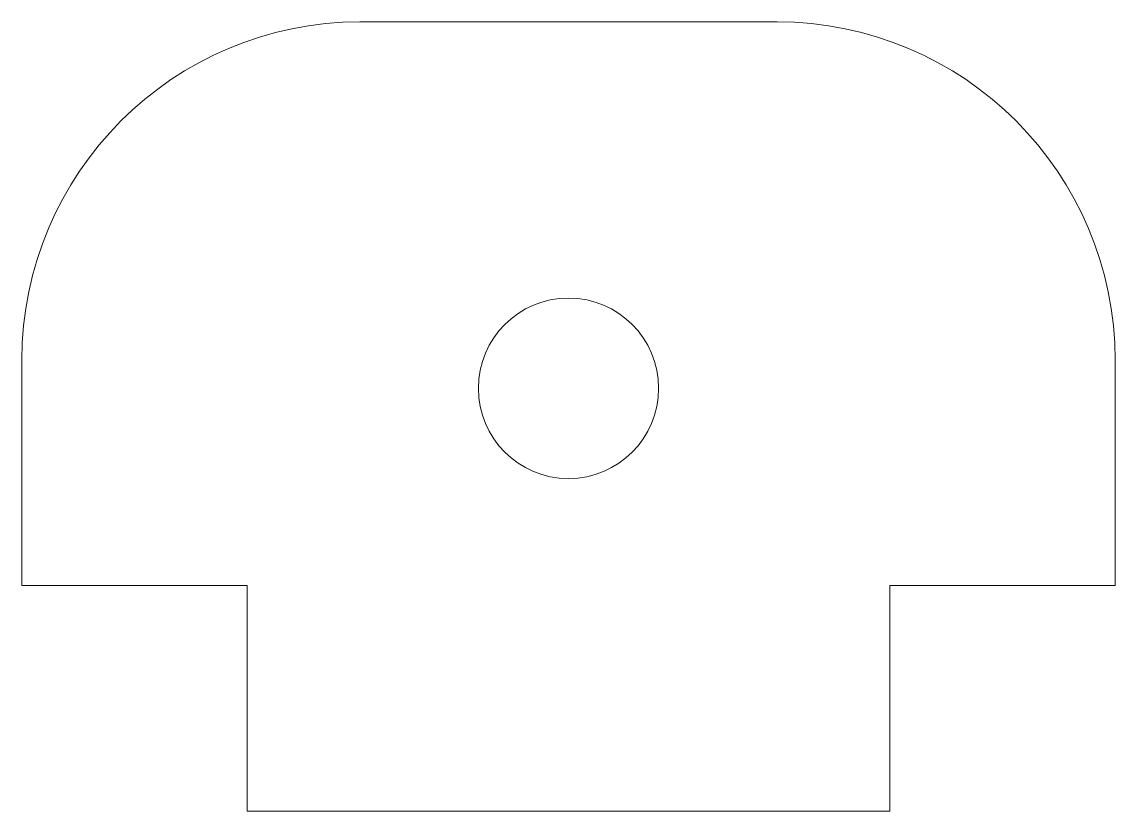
# Model space of a CAD drawing. Header units: millimetres. Extents: x -9.7 to 9.7, y 0 to 14.
import ezdxf

# ---------------------------------------------------------------- set-up
doc = ezdxf.new("R2010")
doc.units = ezdxf.units.MM

msp = doc.modelspace()

# ---------------------------------------------------------------- linework, layer by layer
at = {"color": 7, "linetype": 'Continuous', "lineweight": 15}
for p, q in [((3.7, 14), (-3.7, 14)), ((-9.7, 8), (-9.7, 4)), ((9.7, 4), (9.7, 8)), ((-9.7, 4), (-5.7, 4)), ((-5.7, 4), (-5.7, 0)), ((5.7, 4), (9.7, 4)), ((5.7, 0), (5.7, 4)), ((-5.7, 0), (5.7, 0))]:
    msp.add_line(p, q, dxfattribs=at)
msp.add_circle((0, 7.5), 1.6, dxfattribs=at)
for centre, start, end in [((-3.7, 8), 90, 180), ((3.7, 8), 0, 90)]:
    msp.add_arc(centre, 6, start, end, dxfattribs=at)

doc.saveas('drawing.dxf')
